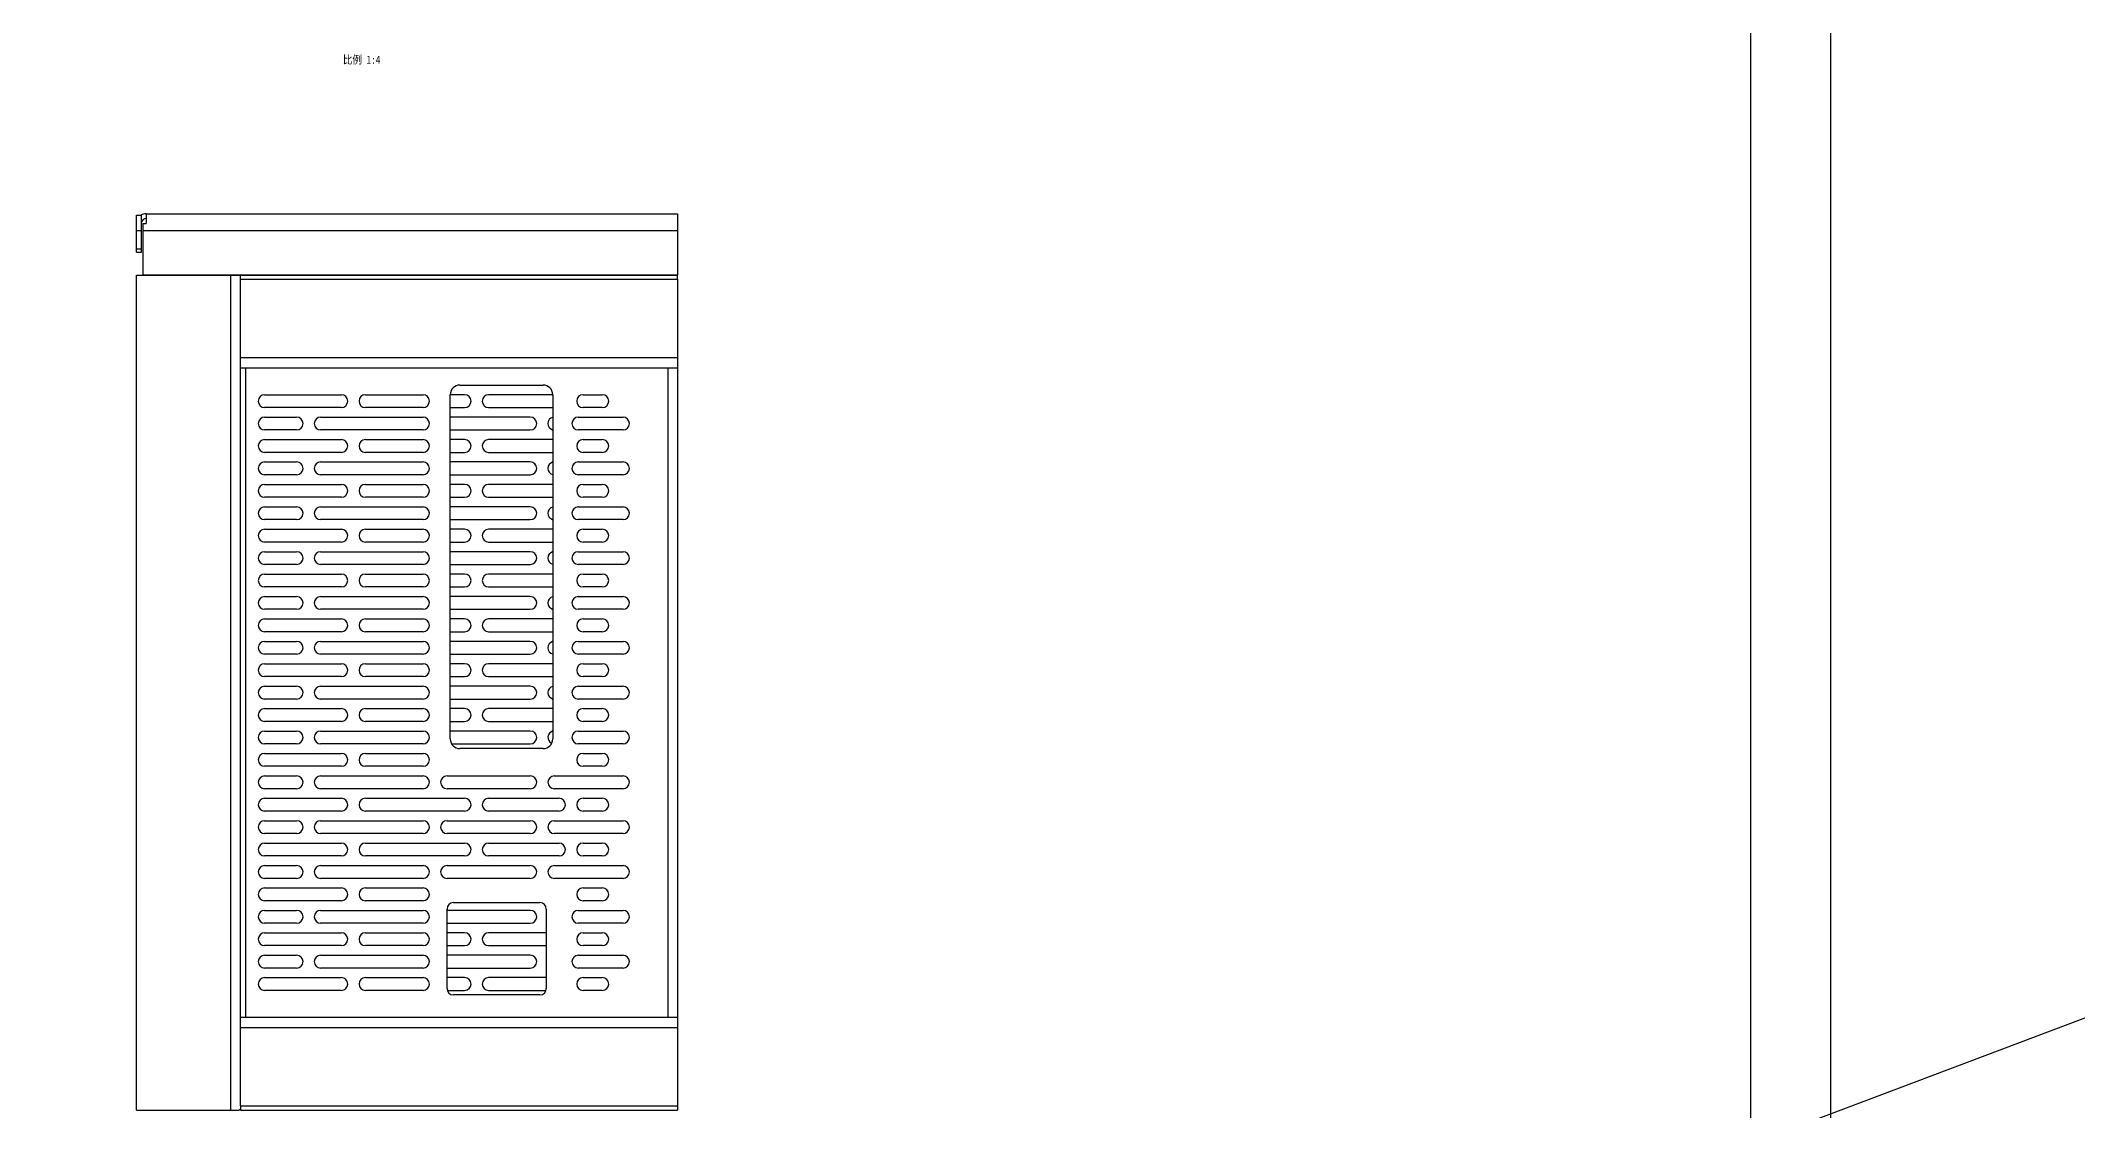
# Model space of a CAD drawing. Header units: millimetres. Extents: x -177 to 18421, y -5017 to 3255.
# Drawn here: x 4689 to 5325, y 328 to 662 of the extents above; entities that cross this region are included whole.
import ezdxf

# ---------------------------------------------------------------- set-up
doc = ezdxf.new("R2010")
doc.units = ezdxf.units.MM
doc.header["$LTSCALE"] = 46.255
doc.layers.get('0').update_dxf_attribs({"linetype": 'CONTINUOUS'})
doc.styles.get("Standard").update_dxf_attribs({"font": 'txt', "width": 0.85})

msp = doc.modelspace()

# ---------------------------------------------------------------- linework, layer by layer
msp.add_line((11895.066, 2835.974), (3572.303, -305.175))
at = {"color": 7, "linetype": 'Continuous'}
for p, q in [((5248.242, -199.932), (5248.242, 900.068)), ((4718.929, 607.888), (4720.429, 607.888)), ((4720.429, 596.388), (4720.429, 607.888)), ((4718.929, 603.188), (4720.429, 603.188)), ((4718.929, 597.388), (4720.429, 597.388)), ((4718.929, 596.388), (4720.429, 596.388)), ((4751.429, 587.955), (4751.429, 589.254)), ((4751.429, 589.254), (4887.929, 589.254)), ((4887.929, 587.955), (4887.929, 589.254)), ((4821.429, 551.871), (4816.929, 551.871)), ((4816.929, 547.871), (4821.429, 547.871)), ((4848.929, 551.871), (4828.929, 551.871)), ((4828.929, 547.871), (4848.929, 547.871)), ((4841.929, 544.871), (4816.929, 544.871)), ((4816.929, 540.871), (4841.929, 540.871)), ((4821.429, 537.871), (4816.929, 537.871)), ((4848.929, 537.871), (4828.929, 537.871)), ((4816.929, 533.871), (4821.429, 533.871)), ((4841.929, 530.871), (4816.929, 530.871)), ((4828.929, 533.871), (4848.929, 533.871)), ((4816.929, 526.871), (4841.929, 526.871)), ((4821.429, 523.871), (4816.929, 523.871)), ((4848.929, 523.871), (4828.929, 523.871)), ((4816.929, 519.871), (4821.429, 519.871)), ((4841.929, 516.871), (4816.929, 516.871)), ((4828.929, 519.871), (4848.929, 519.871)), ((4816.929, 512.871), (4841.929, 512.871)), ((4821.429, 509.871), (4816.929, 509.871)), ((4848.929, 509.871), (4828.929, 509.871)), ((4816.929, 505.871), (4821.429, 505.871)), ((4841.929, 502.871), (4816.929, 502.871)), ((4828.929, 505.871), (4848.929, 505.871)), ((4816.929, 498.871), (4841.929, 498.871)), ((4821.429, 495.871), (4816.929, 495.871)), ((4816.929, 491.871), (4821.429, 491.871)), ((4848.929, 495.871), (4828.929, 495.871)), ((4828.929, 491.871), (4848.929, 491.871)), ((4841.929, 488.871), (4816.929, 488.871)), ((4816.929, 484.871), (4841.929, 484.871)), ((4821.429, 481.871), (4816.929, 481.871)), ((4816.929, 477.871), (4821.429, 477.871)), ((4848.929, 481.871), (4828.929, 481.871)), ((4828.929, 477.871), (4848.929, 477.871)), ((4841.929, 474.871), (4816.929, 474.871)), ((4816.929, 470.871), (4841.929, 470.871)), ((4821.429, 467.871), (4816.929, 467.871)), ((4848.929, 467.871), (4828.929, 467.871)), ((4816.929, 463.871), (4821.429, 463.871)), ((4841.929, 460.871), (4816.929, 460.871)), ((4828.929, 463.871), (4848.929, 463.871)), ((4816.929, 456.871), (4841.929, 456.871)), ((4821.429, 453.871), (4816.929, 453.871)), ((4848.929, 453.871), (4828.929, 453.871)), ((4816.929, 449.871), (4821.429, 449.871)), ((4841.929, 446.871), (4816.929, 446.871)), ((4828.929, 449.871), (4848.929, 449.871)), ((4817.404, 442.871), (4841.929, 442.871)), ((4841.929, 390.871), (4815.929, 390.871)), ((4815.929, 386.871), (4841.929, 386.871)), ((4821.429, 383.871), (4815.929, 383.871)), ((4846.929, 383.871), (4828.929, 383.871)), ((4815.929, 379.871), (4821.429, 379.871)), ((4841.929, 376.871), (4815.929, 376.871)), ((4828.929, 379.871), (4846.929, 379.871)), ((4815.929, 372.871), (4841.929, 372.871)), ((4821.429, 369.871), (4815.929, 369.871)), ((4846.929, 369.871), (4828.929, 369.871)), ((4816.052, 365.871), (4821.429, 365.871)), ((4828.929, 365.871), (4846.806, 365.871)), ((4751.429, 329.821), (4751.429, 328.522)), ((4751.429, 328.522), (4887.929, 328.522)), ((4887.929, 329.821), (4887.929, 328.522))]:
    msp.add_line(p, q, dxfattribs=at)
at = {"color": 3, "linetype": 'Continuous'}
for p, q in [((4718.929, 596.388), (4718.929, 607.888)), ((4720.929, 605.388), (4720.929, 589.354)), ((4720.929, 605.388), (4721.929, 605.388)), ((4721.929, 608.388), (4721.929, 605.388)), ((4721.929, 608.388), (4887.929, 608.388)), ((4887.929, 608.388), (4887.929, 589.354)), ((4720.929, 603.188), (4887.929, 603.188)), ((4718.929, 328.522), (4718.929, 589.254)), ((4718.929, 589.254), (4751.027, 589.254)), ((4720.929, 589.354), (4887.929, 589.354)), ((4746.424, 589.254), (4746.406, 589.354)), ((4747.901, 589.254), (4747.883, 589.354)), ((4748.429, 328.522), (4748.429, 589.254)), ((4751.429, 588.867), (4751.308, 588.867)), ((4751.429, 329.821), (4751.429, 587.955)), ((4751.429, 587.955), (4887.929, 587.955)), ((4863.957, 589.254), (4863.975, 589.354)), ((4865.434, 589.254), (4865.452, 589.354)), ((4887.929, 587.955), (4887.929, 329.821)), ((4751.429, 563.475), (4887.929, 563.475)), ((4751.429, 560.271), (4887.929, 560.271)), ((4752.929, 560.271), (4752.929, 357.505)), ((4884.929, 560.271), (4884.929, 357.505)), ((4819.929, 554.888), (4845.929, 554.888)), ((4758.929, 551.871), (4782.929, 551.871)), ((4782.929, 547.871), (4758.929, 547.871)), ((4790.429, 551.871), (4808.429, 551.871)), ((4808.429, 547.871), (4790.429, 547.871)), ((4816.929, 444.388), (4816.929, 551.888)), ((4848.929, 551.888), (4848.929, 444.388)), ((4858.429, 551.871), (4864.429, 551.871)), ((4864.429, 547.871), (4858.429, 547.871)), ((4758.929, 544.871), (4768.929, 544.871)), ((4768.929, 540.871), (4758.929, 540.871)), ((4776.429, 544.871), (4808.429, 544.871)), ((4808.429, 540.871), (4776.429, 540.871)), ((4856.929, 544.871), (4870.929, 544.871)), ((4870.929, 540.871), (4856.929, 540.871)), ((4758.929, 537.871), (4782.929, 537.871)), ((4790.429, 537.871), (4808.429, 537.871)), ((4858.429, 537.871), (4864.429, 537.871)), ((4782.929, 533.871), (4758.929, 533.871)), ((4758.929, 530.871), (4768.929, 530.871)), ((4776.429, 530.871), (4808.429, 530.871)), ((4808.429, 533.871), (4790.429, 533.871)), ((4856.929, 530.871), (4870.929, 530.871)), ((4864.429, 533.871), (4858.429, 533.871)), ((4768.929, 526.871), (4758.929, 526.871)), ((4758.929, 523.871), (4782.929, 523.871)), ((4808.429, 526.871), (4776.429, 526.871)), ((4790.429, 523.871), (4808.429, 523.871)), ((4870.929, 526.871), (4856.929, 526.871)), ((4858.429, 523.871), (4864.429, 523.871)), ((4782.929, 519.871), (4758.929, 519.871)), ((4758.929, 516.871), (4768.929, 516.871)), ((4776.429, 516.871), (4808.429, 516.871)), ((4808.429, 519.871), (4790.429, 519.871)), ((4856.929, 516.871), (4870.929, 516.871)), ((4864.429, 519.871), (4858.429, 519.871)), ((4768.929, 512.871), (4758.929, 512.871)), ((4758.929, 509.871), (4782.929, 509.871)), ((4808.429, 512.871), (4776.429, 512.871)), ((4790.429, 509.871), (4808.429, 509.871)), ((4870.929, 512.871), (4856.929, 512.871)), ((4858.429, 509.871), (4864.429, 509.871)), ((4782.929, 505.871), (4758.929, 505.871)), ((4758.929, 502.871), (4768.929, 502.871)), ((4776.429, 502.871), (4808.429, 502.871)), ((4808.429, 505.871), (4790.429, 505.871)), ((4856.929, 502.871), (4870.929, 502.871)), ((4864.429, 505.871), (4858.429, 505.871)), ((4768.929, 498.871), (4758.929, 498.871)), ((4808.429, 498.871), (4776.429, 498.871)), ((4870.929, 498.871), (4856.929, 498.871)), ((4758.929, 495.871), (4782.929, 495.871)), ((4782.929, 491.871), (4758.929, 491.871)), ((4790.429, 495.871), (4808.429, 495.871)), ((4808.429, 491.871), (4790.429, 491.871)), ((4858.429, 495.871), (4864.429, 495.871)), ((4864.429, 491.871), (4858.429, 491.871)), ((4758.929, 488.871), (4768.929, 488.871)), ((4768.929, 484.871), (4758.929, 484.871)), ((4776.429, 488.871), (4808.429, 488.871)), ((4808.429, 484.871), (4776.429, 484.871)), ((4856.929, 488.871), (4870.929, 488.871)), ((4870.929, 484.871), (4856.929, 484.871)), ((4758.929, 481.871), (4782.929, 481.871)), ((4782.929, 477.871), (4758.929, 477.871)), ((4790.429, 481.871), (4808.429, 481.871)), ((4808.429, 477.871), (4790.429, 477.871)), ((4858.429, 481.871), (4864.429, 481.871)), ((4864.429, 477.871), (4858.429, 477.871)), ((4758.929, 474.871), (4768.929, 474.871)), ((4768.929, 470.871), (4758.929, 470.871)), ((4776.429, 474.871), (4808.429, 474.871)), ((4808.429, 470.871), (4776.429, 470.871)), ((4856.929, 474.871), (4870.929, 474.871)), ((4870.929, 470.871), (4856.929, 470.871)), ((4758.929, 467.871), (4782.929, 467.871)), ((4790.429, 467.871), (4808.429, 467.871)), ((4858.429, 467.871), (4864.429, 467.871)), ((4782.929, 463.871), (4758.929, 463.871)), ((4758.929, 460.871), (4768.929, 460.871)), ((4776.429, 460.871), (4808.429, 460.871)), ((4808.429, 463.871), (4790.429, 463.871)), ((4856.929, 460.871), (4870.929, 460.871)), ((4864.429, 463.871), (4858.429, 463.871)), ((4768.929, 456.871), (4758.929, 456.871)), ((4758.929, 453.871), (4782.929, 453.871)), ((4808.429, 456.871), (4776.429, 456.871)), ((4790.429, 453.871), (4808.429, 453.871)), ((4870.929, 456.871), (4856.929, 456.871)), ((4858.429, 453.871), (4864.429, 453.871)), ((4782.929, 449.871), (4758.929, 449.871)), ((4758.929, 446.871), (4768.929, 446.871)), ((4776.429, 446.871), (4808.429, 446.871)), ((4808.429, 449.871), (4790.429, 449.871)), ((4856.929, 446.871), (4870.929, 446.871)), ((4864.429, 449.871), (4858.429, 449.871)), ((4768.929, 442.871), (4758.929, 442.871)), ((4758.929, 439.871), (4782.929, 439.871)), ((4808.429, 442.871), (4776.429, 442.871)), ((4790.429, 439.871), (4808.429, 439.871)), ((4845.929, 441.388), (4819.929, 441.388)), ((4870.929, 442.871), (4856.929, 442.871)), ((4858.429, 439.871), (4864.429, 439.871)), ((4782.929, 435.871), (4758.929, 435.871)), ((4758.929, 432.871), (4768.929, 432.871)), ((4776.429, 432.871), (4808.429, 432.871)), ((4808.429, 435.871), (4790.429, 435.871)), ((4815.929, 432.871), (4841.929, 432.871)), ((4849.429, 432.871), (4870.929, 432.871)), ((4864.429, 435.871), (4858.429, 435.871)), ((4768.929, 428.871), (4758.929, 428.871)), ((4808.429, 428.871), (4776.429, 428.871)), ((4841.929, 428.871), (4815.929, 428.871)), ((4870.929, 428.871), (4849.429, 428.871)), ((4758.929, 425.871), (4782.929, 425.871)), ((4782.929, 421.871), (4758.929, 421.871)), ((4790.429, 425.871), (4821.429, 425.871)), ((4821.429, 421.871), (4790.429, 421.871)), ((4828.929, 425.871), (4850.929, 425.871)), ((4850.929, 421.871), (4828.929, 421.871)), ((4858.429, 425.871), (4864.429, 425.871)), ((4864.429, 421.871), (4858.429, 421.871)), ((4758.929, 418.871), (4768.929, 418.871)), ((4768.929, 414.871), (4758.929, 414.871)), ((4776.429, 418.871), (4808.429, 418.871)), ((4808.429, 414.871), (4776.429, 414.871)), ((4815.929, 418.871), (4841.929, 418.871)), ((4841.929, 414.871), (4815.929, 414.871)), ((4849.429, 418.871), (4870.929, 418.871)), ((4870.929, 414.871), (4849.429, 414.871)), ((4758.929, 411.871), (4782.929, 411.871)), ((4782.929, 407.871), (4758.929, 407.871)), ((4790.429, 411.871), (4821.429, 411.871)), ((4821.429, 407.871), (4790.429, 407.871)), ((4828.929, 411.871), (4850.929, 411.871)), ((4850.929, 407.871), (4828.929, 407.871)), ((4858.429, 411.871), (4864.429, 411.871)), ((4864.429, 407.871), (4858.429, 407.871)), ((4758.929, 404.871), (4768.929, 404.871)), ((4768.929, 400.871), (4758.929, 400.871)), ((4776.429, 404.871), (4808.429, 404.871)), ((4808.429, 400.871), (4776.429, 400.871)), ((4815.929, 404.871), (4841.929, 404.871)), ((4841.929, 400.871), (4815.929, 400.871)), ((4849.429, 404.871), (4870.929, 404.871)), ((4870.929, 400.871), (4849.429, 400.871)), ((4758.929, 397.871), (4782.929, 397.871)), ((4790.429, 397.871), (4808.429, 397.871)), ((4858.429, 397.871), (4864.429, 397.871)), ((4782.929, 393.871), (4758.929, 393.871)), ((4758.929, 390.871), (4768.929, 390.871)), ((4776.429, 390.871), (4808.429, 390.871)), ((4808.429, 393.871), (4790.429, 393.871)), ((4815.929, 366.488), (4815.929, 391.288)), ((4817.929, 393.288), (4844.929, 393.288)), ((4846.929, 391.288), (4846.929, 366.488)), ((4856.929, 390.871), (4870.929, 390.871)), ((4864.429, 393.871), (4858.429, 393.871)), ((4768.929, 386.871), (4758.929, 386.871)), ((4758.929, 383.871), (4782.929, 383.871)), ((4808.429, 386.871), (4776.429, 386.871)), ((4790.429, 383.871), (4808.429, 383.871)), ((4870.929, 386.871), (4856.929, 386.871)), ((4858.429, 383.871), (4864.429, 383.871)), ((4782.929, 379.871), (4758.929, 379.871)), ((4758.929, 376.871), (4768.929, 376.871)), ((4776.429, 376.871), (4808.429, 376.871)), ((4808.429, 379.871), (4790.429, 379.871)), ((4856.929, 376.871), (4870.929, 376.871)), ((4864.429, 379.871), (4858.429, 379.871)), ((4768.929, 372.871), (4758.929, 372.871)), ((4758.929, 369.871), (4782.929, 369.871)), ((4808.429, 372.871), (4776.429, 372.871)), ((4790.429, 369.871), (4808.429, 369.871)), ((4870.929, 372.871), (4856.929, 372.871)), ((4858.429, 369.871), (4864.429, 369.871)), ((4782.929, 365.871), (4758.929, 365.871)), ((4808.429, 365.871), (4790.429, 365.871)), ((4844.929, 364.488), (4817.929, 364.488)), ((4864.429, 365.871), (4858.429, 365.871)), ((4751.429, 357.505), (4887.929, 357.505)), ((4751.429, 354.301), (4887.929, 354.301)), ((4718.929, 328.522), (4751.027, 328.522)), ((4751.429, 329.821), (4887.929, 329.821))]:
    msp.add_line(p, q, dxfattribs=at)
at = {"color": 7, "linetype": 'Continuous'}
msp.add_lwpolyline([(3723.242, -174.932), (5223.242, -174.932), (5223.242, 875.068), (3723.242, 875.068)], close=True, dxfattribs=at)
at = {"color": 3, "linetype": 'Continuous'}
for centre, radius, start, end in [((4721.929, 605.388), 3, 90, 121.874773), ((4819.929, 551.888), 3, 90, 180), ((4845.929, 551.888), 3, 0, 90), ((4758.929, 549.871), 2, 90, 270), ((4782.929, 549.871), 2, 270, 90), ((4790.429, 549.871), 2, 90, 270), ((4808.429, 549.871), 2, 270, 90), ((4858.429, 549.871), 2, 90, 270), ((4864.429, 549.871), 2, 270, 90), ((4758.929, 542.871), 2, 90, 270), ((4768.929, 542.871), 2, 270, 90), ((4776.429, 542.871), 2, 90, 270), ((4808.429, 542.871), 2, 270, 90), ((4856.929, 542.871), 2, 90, 270), ((4870.929, 542.871), 2, 270, 90), ((4758.929, 535.871), 2, 90, 270), ((4782.929, 535.871), 2, 270, 90), ((4790.429, 535.871), 2, 90, 270), ((4808.429, 535.871), 2, 270, 90), ((4858.429, 535.871), 2, 90, 270), ((4864.429, 535.871), 2, 270, 90), ((4758.929, 528.871), 2, 90, 270), ((4768.929, 528.871), 2, 270, 90), ((4776.429, 528.871), 2, 90, 270), ((4808.429, 528.871), 2, 270, 90), ((4856.929, 528.871), 2, 90, 270), ((4870.929, 528.871), 2, 270, 90), ((4758.929, 521.871), 2, 90, 270), ((4782.929, 521.871), 2, 270, 90), ((4790.429, 521.871), 2, 90, 270), ((4808.429, 521.871), 2, 270, 90), ((4858.429, 521.871), 2, 90, 270), ((4864.429, 521.871), 2, 270, 90), ((4758.929, 514.871), 2, 90, 270), ((4768.929, 514.871), 2, 270, 90), ((4776.429, 514.871), 2, 90, 270), ((4808.429, 514.871), 2, 270, 90), ((4856.929, 514.871), 2, 90, 270), ((4870.929, 514.871), 2, 270, 90), ((4758.929, 507.871), 2, 90, 270), ((4782.929, 507.871), 2, 270, 90), ((4790.429, 507.871), 2, 90, 270), ((4808.429, 507.871), 2, 270, 90), ((4858.429, 507.871), 2, 90, 270), ((4864.429, 507.871), 2, 270, 90), ((4758.929, 500.871), 2, 90, 270), ((4768.929, 500.871), 2, 270, 90), ((4776.429, 500.871), 2, 90, 270), ((4808.429, 500.871), 2, 270, 90), ((4856.929, 500.871), 2, 90, 270), ((4870.929, 500.871), 2, 270, 90), ((4758.929, 493.871), 2, 90, 270), ((4782.929, 493.871), 2, 270, 90), ((4790.429, 493.871), 2, 90, 270), ((4808.429, 493.871), 2, 270, 90), ((4858.429, 493.871), 2, 90, 270), ((4864.429, 493.871), 2, 270, 90), ((4758.929, 486.871), 2, 90, 270), ((4768.929, 486.871), 2, 270, 90), ((4776.429, 486.871), 2, 90, 270), ((4808.429, 486.871), 2, 270, 90), ((4856.929, 486.871), 2, 90, 270), ((4870.929, 486.871), 2, 270, 90), ((4758.929, 479.871), 2, 90, 270), ((4782.929, 479.871), 2, 270, 90), ((4790.429, 479.871), 2, 90, 270), ((4808.429, 479.871), 2, 270, 90), ((4858.429, 479.871), 2, 90, 270), ((4864.429, 479.871), 2, 270, 90), ((4758.929, 472.871), 2, 90, 270), ((4768.929, 472.871), 2, 270, 90), ((4776.429, 472.871), 2, 90, 270), ((4808.429, 472.871), 2, 270, 90), ((4856.929, 472.871), 2, 90, 270), ((4870.929, 472.871), 2, 270, 90), ((4758.929, 465.871), 2, 90, 270), ((4782.929, 465.871), 2, 270, 90), ((4790.429, 465.871), 2, 90, 270), ((4808.429, 465.871), 2, 270, 90), ((4858.429, 465.871), 2, 90, 270), ((4864.429, 465.871), 2, 270, 90), ((4758.929, 458.871), 2, 90, 270), ((4768.929, 458.871), 2, 270, 90), ((4776.429, 458.871), 2, 90, 270), ((4808.429, 458.871), 2, 270, 90), ((4856.929, 458.871), 2, 90, 270), ((4870.929, 458.871), 2, 270, 90), ((4758.929, 451.871), 2, 90, 270), ((4782.929, 451.871), 2, 270, 90), ((4790.429, 451.871), 2, 90, 270), ((4808.429, 451.871), 2, 270, 90), ((4858.429, 451.871), 2, 90, 270), ((4864.429, 451.871), 2, 270, 90), ((4758.929, 444.871), 2, 90, 270), ((4768.929, 444.871), 2, 270, 90), ((4776.429, 444.871), 2, 90, 270), ((4808.429, 444.871), 2, 270, 90), ((4856.929, 444.871), 2, 90, 270), ((4870.929, 444.871), 2, 270, 90), ((4758.929, 437.871), 2, 90, 270), ((4782.929, 437.871), 2, 270, 90), ((4790.429, 437.871), 2, 90, 270), ((4808.429, 437.871), 2, 270, 90), ((4819.929, 444.388), 3, 180, 270), ((4845.929, 444.388), 3, 270, 0), ((4858.429, 437.871), 2, 90, 270), ((4864.429, 437.871), 2, 270, 90), ((4758.929, 430.871), 2, 90, 270), ((4768.929, 430.871), 2, 270, 90), ((4776.429, 430.871), 2, 90, 270), ((4808.429, 430.871), 2, 270, 90), ((4815.929, 430.871), 2, 90, 270), ((4841.929, 430.871), 2, 270, 90), ((4849.429, 430.871), 2, 90, 270), ((4870.929, 430.871), 2, 270, 90), ((4758.929, 423.871), 2, 90, 270), ((4782.929, 423.871), 2, 270, 90), ((4790.429, 423.871), 2, 90, 270), ((4821.429, 423.871), 2, 270, 90), ((4828.929, 423.871), 2, 90, 270), ((4850.929, 423.871), 2, 270, 90), ((4858.429, 423.871), 2, 90, 270), ((4864.429, 423.871), 2, 270, 90), ((4758.929, 416.871), 2, 90, 270), ((4768.929, 416.871), 2, 270, 90), ((4776.429, 416.871), 2, 90, 270), ((4808.429, 416.871), 2, 270, 90), ((4815.929, 416.871), 2, 90, 270), ((4841.929, 416.871), 2, 270, 90), ((4849.429, 416.871), 2, 90, 270), ((4870.929, 416.871), 2, 270, 90), ((4758.929, 409.871), 2, 90, 270), ((4782.929, 409.871), 2, 270, 90), ((4790.429, 409.871), 2, 90, 270), ((4821.429, 409.871), 2, 270, 90), ((4828.929, 409.871), 2, 90, 270), ((4850.929, 409.871), 2, 270, 90), ((4858.429, 409.871), 2, 90, 270), ((4864.429, 409.871), 2, 270, 90), ((4758.929, 402.871), 2, 90, 270), ((4768.929, 402.871), 2, 270, 90), ((4776.429, 402.871), 2, 90, 270), ((4808.429, 402.871), 2, 270, 90), ((4815.929, 402.871), 2, 90, 270), ((4841.929, 402.871), 2, 270, 90), ((4849.429, 402.871), 2, 90, 270), ((4870.929, 402.871), 2, 270, 90), ((4758.929, 395.871), 2, 90, 270), ((4782.929, 395.871), 2, 270, 90), ((4790.429, 395.871), 2, 90, 270), ((4808.429, 395.871), 2, 270, 90), ((4858.429, 395.871), 2, 90, 270), ((4864.429, 395.871), 2, 270, 90), ((4758.929, 388.871), 2, 90, 270), ((4768.929, 388.871), 2, 270, 90), ((4776.429, 388.871), 2, 90, 270), ((4808.429, 388.871), 2, 270, 90), ((4817.929, 391.288), 2, 90, 180), ((4844.929, 391.288), 2, 0, 90), ((4856.929, 388.871), 2, 90, 270), ((4870.929, 388.871), 2, 270, 90), ((4758.929, 381.871), 2, 90, 270), ((4782.929, 381.871), 2, 270, 90), ((4790.429, 381.871), 2, 90, 270), ((4808.429, 381.871), 2, 270, 90), ((4858.429, 381.871), 2, 90, 270), ((4864.429, 381.871), 2, 270, 90), ((4758.929, 374.871), 2, 90, 270), ((4768.929, 374.871), 2, 270, 90), ((4776.429, 374.871), 2, 90, 270), ((4808.429, 374.871), 2, 270, 90), ((4856.929, 374.871), 2, 90, 270), ((4870.929, 374.871), 2, 270, 90), ((4758.929, 367.871), 2, 90, 270), ((4782.929, 367.871), 2, 270, 90), ((4790.429, 367.871), 2, 90, 270), ((4808.429, 367.871), 2, 270, 90), ((4858.429, 367.871), 2, 90, 270), ((4864.429, 367.871), 2, 270, 90), ((4817.929, 366.488), 2, 180, 270), ((4844.929, 366.488), 2, 270, 0)]:
    msp.add_arc(centre, radius, start, end, dxfattribs=at)
at = {"color": 7, "linetype": 'Continuous'}
for centre, radius, start, end in [((4721.929, 605.388), 1.5, 90, 168.537168), ((4821.429, 549.871), 2, 270, 90), ((4828.929, 549.871), 2, 90, 270), ((4841.929, 542.871), 2, 270, 90), ((4849.429, 542.871), 2, 104.872963, 255.127037), ((4821.429, 535.871), 2, 270, 90), ((4828.929, 535.871), 2, 90, 270), ((4841.929, 528.871), 2, 270, 90), ((4849.429, 528.871), 2, 104.872963, 255.127037), ((4821.429, 521.871), 2, 270, 90), ((4828.929, 521.871), 2, 90, 270), ((4841.929, 514.871), 2, 270, 90), ((4849.429, 514.871), 2, 104.872963, 255.127037), ((4821.429, 507.871), 2, 270, 90), ((4828.929, 507.871), 2, 90, 270), ((4841.929, 500.871), 2, 270, 90), ((4849.429, 500.871), 2, 104.872963, 255.127037), ((4821.429, 493.871), 2, 270, 90), ((4828.929, 493.871), 2, 90, 270), ((4841.929, 486.871), 2, 270, 90), ((4849.429, 486.871), 2, 104.872963, 255.127037), ((4821.429, 479.871), 2, 270, 90), ((4828.929, 479.871), 2, 90, 270), ((4841.929, 472.871), 2, 270, 90), ((4849.429, 472.871), 2, 104.872963, 255.127037), ((4821.429, 465.871), 2, 270, 90), ((4828.929, 465.871), 2, 90, 270), ((4841.929, 458.871), 2, 270, 90), ((4849.429, 458.871), 2, 104.872963, 255.127037), ((4821.429, 451.871), 2, 270, 90), ((4828.929, 451.871), 2, 90, 270), ((4841.929, 444.871), 2, 270, 90), ((4849.429, 444.871), 2, 104.872963, 244.961799), ((4841.929, 388.871), 2, 270, 90), ((4821.429, 381.871), 2, 270, 90), ((4828.929, 381.871), 2, 90, 270), ((4841.929, 374.871), 2, 270, 90), ((4821.429, 367.871), 2, 270, 90), ((4828.929, 367.871), 2, 90, 270)]:
    msp.add_arc(centre, radius, start, end, dxfattribs=at)
at = {"color": 3, "linetype": 'Continuous'}
for points in [[(4751.027, 589.254), (4751.145, 589.136), (4751.249, 588.999), (4751.321, 588.849)], [(4751.027, 328.522), (4751.145, 328.64), (4751.249, 328.776), (4751.321, 328.927)]]:
    msp.add_open_spline(points, degree=3, dxfattribs=at)

# ---------------------------------------------------------------- texts
at = {"color": 2, "linetype": 'Continuous', "insert": (4795.111, 657.722), "char_height": 2.5, "width": 19.125, "attachment_point": 3, "line_spacing_factor": 0.9}
msp.add_mtext('比例 1:4', dxfattribs=at)

doc.saveas('drawing.dxf')
